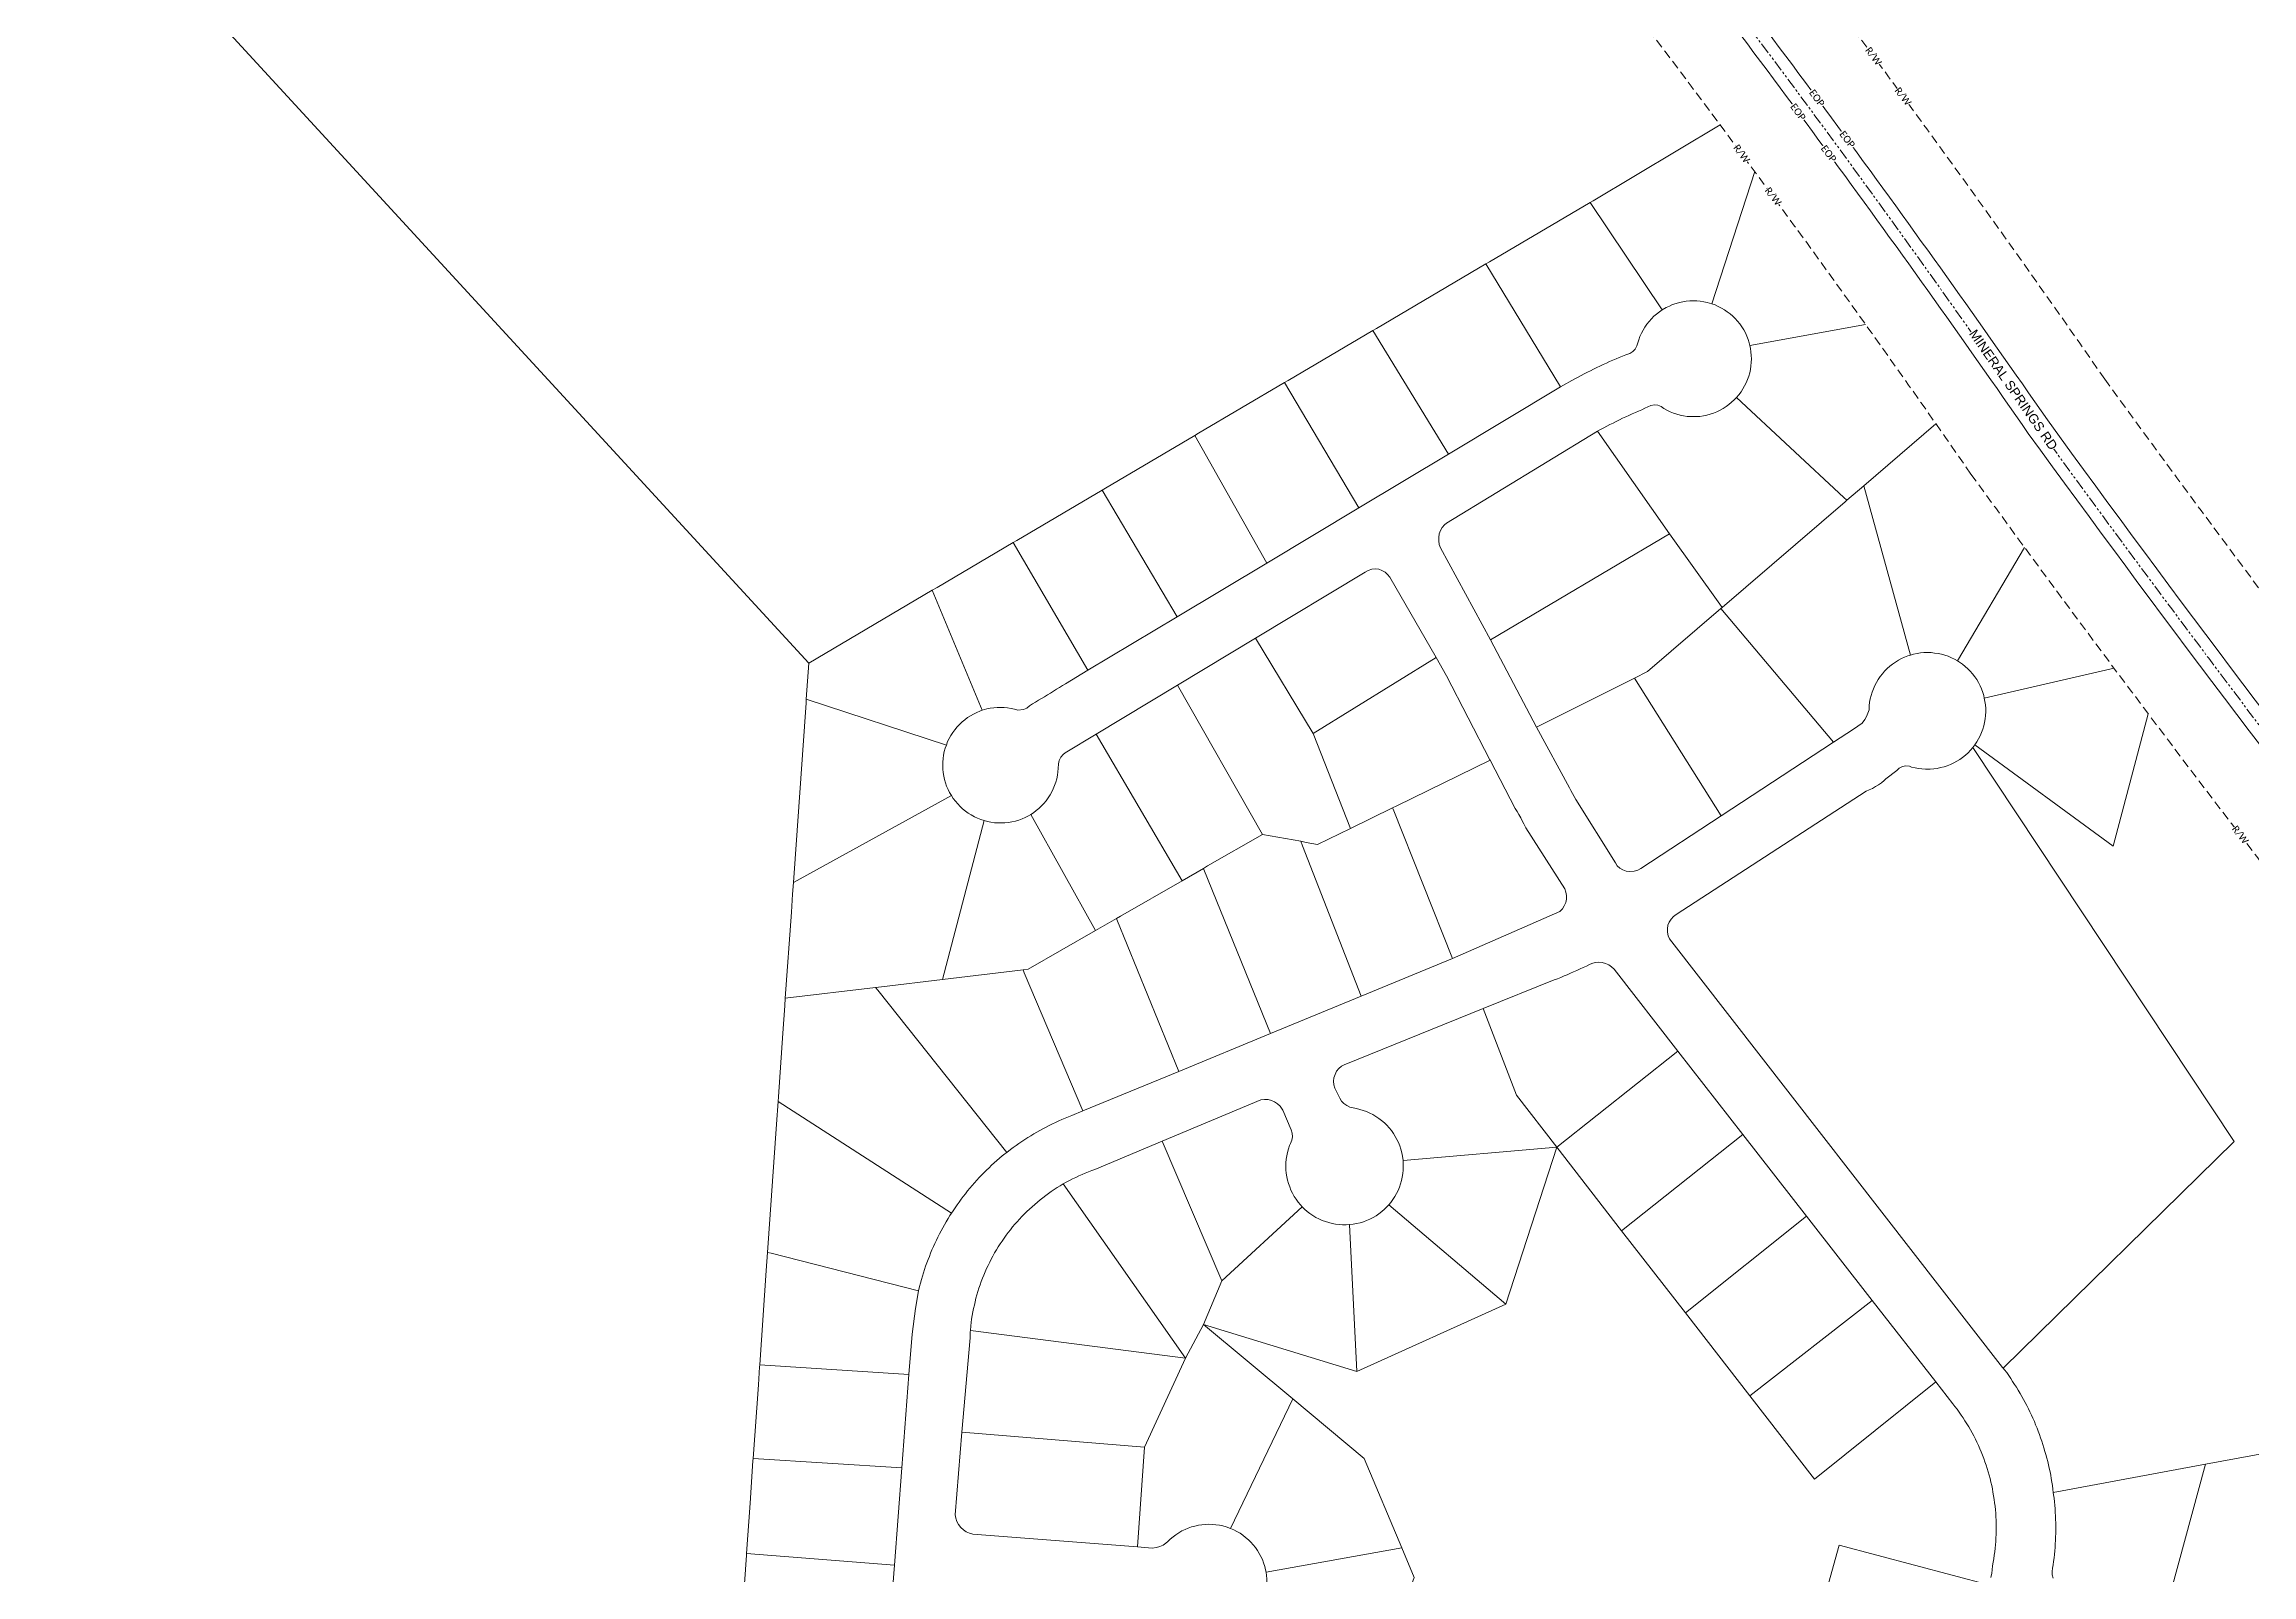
# Model space of a CAD drawing. Header units: inches. Extents: x 2378083 to 2398295, y 1463180 to 1483392.
# Drawn here: x 2386155 to 2388040, y 1471130 to 1472438 of the extents above; entities that cross this region are included whole.
import ezdxf

# ---------------------------------------------------------------- set-up
doc = ezdxf.new("R2010")
doc.units = ezdxf.units.IN
doc.header["$MEASUREMENT"] = 0
doc.linetypes.add('DASHED', pattern=[0.75, 0.5, -0.25])
doc.linetypes.add('PHANTOM2', pattern=[1.25, 0.625, -0.125, 0.125, -0.125, 0.125, -0.125])
for name, color, linetype in [('CENTER LINE', 6, 'PHANTOM2'), ('EOP', 6, 'Continuous'), ('LINE LABELS', 7, 'Continuous'), ('sc_greenville', 7, 'Continuous'), ('STREET NAMES', 250, 'Continuous')]:
    doc.layers.add(name, color=color, linetype=linetype)
doc.layers.add('ROW', color=3, linetype='DASHED', lineweight=35)
doc.styles.add('Legend', font='calibri.ttf')
doc.styles.get("Standard").update_dxf_attribs({"font": 'arial.ttf'})

msp = doc.modelspace()

# ---------------------------------------------------------------- linework, layer by layer
at = {"layer": 'EOP', "color": 6, "lineweight": 0}
for points in [[(2385897.1, 1474707, -0.067058), (2386225, 1474648.4, -0.145006), (2386415.1, 1474526.6, -0.064003), (2386507.1, 1474359.3), (2386593.7, 1474139), (2386715.3, 1473803.8), (2386797.8, 1473585.5), (2386835.4, 1473491.7, 0.038953), (2386907.7, 1473358.1, 0.031471), (2386991, 1473242.1), (2387185.9, 1472994), (2387496.3, 1472585.9, -0.013349), (2387849, 1472105.1, 0.009221), (2388188, 1471656.3, 0.012553), (2388378.8, 1471451.6, -0.013085), (2388557.3, 1471257.5, -0.289836), (2388559.7, 1471241.6, -0.288618), (2388418, 1471145.1), (2388352.1, 1471142.3)], [(2387512.2, 1472598, -0.013342), (2387865.3, 1472116.7, 0.009207), (2388203.3, 1471669.1, 0.012528), (2388393.1, 1471465.6, -0.030886), (2388799.1, 1470991.1, 0.019223), (2388888.3, 1470872.9, 0.068341), (2389014.5, 1470766, 0.06316), (2389134.1, 1470710, 0.083594), (2389305.8, 1470683.9, 0.426674), (2389325.4, 1470705.1, 0.00189), (2389324.1, 1470726.2), (2389310.5, 1470910.3), (2389306, 1471000.8, -0.070715), (2389309.9, 1471166.6, -0.019905), (2389326.9, 1471305.1), (2389354.5, 1471514.6, -0.12283), (2389438, 1471696.2, -0.040309), (2389546.7, 1471803.2, -0.016569), (2389776.9, 1472013.1, 0.00686), (2390047.3, 1472253.6, 0.017186), (2390331.1, 1472533, 0.404634)]]:
    msp.add_lwpolyline(points, format="xyb", dxfattribs=at)
at = {"layer": 'ROW', "color": 3, "linetype": 'DASHED', "lineweight": 0, "ltscale": 15}
for points in [[(2384702.9, 1475030.2), (2384818.7, 1474914, 0.092436), (2385087.5, 1474744.3, 0.030019), (2385291.5, 1474672.6, 0.09677), (2385604.1, 1474635.7), (2385742.2, 1474643.3), (2385896.5, 1474646.9, -0.066831), (2386207.5, 1474591, -0.143807), (2386368.1, 1474489.2, -0.063081), (2386451.3, 1474337.3), (2386537.6, 1474117.8), (2386659, 1473783), (2386741.7, 1473564.3), (2386780.1, 1473468.4, 0.039119), (2386857.1, 1473325.9, 0.031256), (2386944.2, 1473204.6), (2387138.4, 1472957.3), (2387448.7, 1472549.3, -0.01337), (2387800.1, 1472070.4, 0.009261), (2388141.9, 1471617.8, 0.012625), (2388335.8, 1471409.8, -0.012462), (2388504, 1471227.2, -0.209885), (2388416.4, 1471185.1), (2388350.4, 1471182.2)], [(2387559.8, 1472634.6, -0.013321), (2387914.3, 1472151.4, 0.009167), (2388249.4, 1471707.5, 0.012454), (2388436.1, 1471507.5, -0.030952), (2388847.8, 1471026.2, 0.019182), (2388933.8, 1470912, 0.067679), (2389046.7, 1470816.6, 0.063219), (2389152.7, 1470767, 0.060718), (2389262.5, 1470745.1), (2389250.6, 1470906.6), (2389246.2, 1470995.8, -0.068927), (2389250.3, 1471174, -0.019441), (2389267.5, 1471313.8), (2389295.2, 1471524, -0.124364), (2389391.9, 1471734.6, -0.040016), (2389506.4, 1471847.8, -0.01644), (2389737.8, 1472058.6, 0.006854), (2390006.7, 1472297.8, 0.016368), (2390274.7, 1472560.7)]]:
    msp.add_lwpolyline(points, format="xyb", dxfattribs=at)
at = {"layer": 'ROW', "color": 6, "lineweight": 50}
msp.add_circle((2388188.9, 1473286.1), 10106.2, dxfattribs=at)
at = {"layer": 'sc_greenville', "lineweight": 0}
for points in [[(2387586, 1472368.6), (2387477.6, 1472303.8), (2387475, 1472302.3), (2387389, 1472251.5), (2387386, 1472249.8), (2387292.5, 1472194.7), (2387289.6, 1472193), (2387217.1, 1472150.3), (2387214.1, 1472148.5), (2387140.7, 1472105.2), (2387137.5, 1472103.3), (2387061.3, 1472058.4), (2387058.3, 1472056.6), (2386985.6, 1472013.8), (2386982.5, 1472012), (2386917.5, 1471973.6), (2386913.4, 1471971.2), (2386807.9, 1471909), (2386133.8, 1472642.3)], [(2387615.5, 1472328.7), (2387578.8, 1472215.8), (2387574.9, 1472216.9), (2387572, 1472217.6), (2387569, 1472218), (2387566, 1472218.3), (2387563, 1472218.4), (2387560, 1472218.3), (2387557.1, 1472218), (2387554.1, 1472217.5), (2387551.2, 1472216.9), (2387548.3, 1472216.1), (2387545.4, 1472215.1), (2387542.7, 1472213.9), (2387540, 1472212.6), (2387536.5, 1472210.6), (2387475, 1472302.3), (2387477.6, 1472303.8), (2387586, 1472368.6)], [(2387710.2, 1472198.1), (2387611.3, 1472180.2), (2387610.7, 1472182.6), (2387609.8, 1472185.4), (2387608.7, 1472188.2), (2387607.5, 1472190.9), (2387606.1, 1472193.6), (2387604.5, 1472196.1), (2387602.8, 1472198.6), (2387600.9, 1472200.9), (2387598.9, 1472203.2), (2387596.7, 1472205.3), (2387594.5, 1472207.2), (2387592.1, 1472209), (2387589.6, 1472210.7), (2387587, 1472212.2), (2387584.3, 1472213.6), (2387581.6, 1472214.8), (2387578.8, 1472215.8), (2387615.5, 1472328.7)], [(2387770.2, 1472113.2), (2387708.7, 1472060.5), (2387694.2, 1472048), (2387691.7, 1472050.3), (2387600, 1472135.9), (2387602, 1472138.2), (2387603.8, 1472140.6), (2387605.4, 1472143.1), (2387606.9, 1472145.7), (2387608.2, 1472148.4), (2387609.4, 1472151.1), (2387610.4, 1472154), (2387611.2, 1472156.9), (2387611.8, 1472159.8), (2387612.3, 1472162.8), (2387612.6, 1472165.7), (2387612.7, 1472168.7), (2387612.6, 1472171.7), (2387612.3, 1472174.7), (2387611.9, 1472177.7), (2387611.3, 1472180.2), (2387710.2, 1472198.1)], [(2387845.9, 1472007.6), (2387788.6, 1471910.8), (2387786.1, 1471912.3), (2387783.4, 1471913.6), (2387780.6, 1471914.8), (2387777.8, 1471915.7), (2387774.9, 1471916.5), (2387772, 1471917.2), (2387769, 1471917.6), (2387766, 1471917.9), (2387763, 1471918), (2387760, 1471917.9), (2387757, 1471917.7), (2387754.1, 1471917.2), (2387751.1, 1471916.6), (2387748.5, 1471915.9), (2387708.7, 1472060.5), (2387770.2, 1472113.2)], [(2387922.3, 1471904.6), (2387811.5, 1471879.1), (2387811, 1471881.2), (2387810.1, 1471884), (2387809.1, 1471886.9), (2387807.9, 1471889.6), (2387806.5, 1471892.3), (2387805, 1471894.9), (2387803.3, 1471897.3), (2387801.5, 1471899.7), (2387799.5, 1471902), (2387797.4, 1471904.1), (2387795.2, 1471906.1), (2387792.8, 1471908), (2387790.4, 1471909.7), (2387788.6, 1471910.8), (2387845.9, 1472007.6)], [(2387951.3, 1471865.8), (2387921.5, 1471752.7), (2387803.4, 1471839.3), (2387805.1, 1471841.8), (2387806.6, 1471844.3), (2387808, 1471847), (2387809.2, 1471849.8), (2387810.2, 1471852.6), (2387811.1, 1471855.5), (2387811.7, 1471858.4), (2387812.2, 1471861.3), (2387812.6, 1471864.3), (2387812.7, 1471867.3), (2387812.7, 1471870.3), (2387812.4, 1471873.3), (2387812, 1471876.3), (2387811.5, 1471879.1), (2387922.3, 1471904.6)], [(2388067, 1471237.3), (2388000.4, 1471225), (2387870.4, 1471200.8), (2387870.1, 1471203.7), (2387869.7, 1471206.7), (2387869.2, 1471209.6), (2387868.7, 1471212.6), (2387868.2, 1471215.5), (2387867.6, 1471218.5), (2387867, 1471221.4), (2387866.3, 1471224.3), (2387865.6, 1471227.3), (2387864.9, 1471230.2), (2387864.1, 1471233.1), (2387863.3, 1471235.9), (2387862.4, 1471238.8), (2387861.5, 1471241.7), (2387860.6, 1471244.5), (2387859.6, 1471247.4), (2387858.6, 1471250.2), (2387857.5, 1471253), (2387856.5, 1471255.8), (2387855.3, 1471258.6), (2387854.2, 1471261.3), (2387853, 1471264.1), (2387851.7, 1471266.8), (2387850.4, 1471269.5), (2387849.1, 1471272.2), (2387847.8, 1471274.9), (2387846.4, 1471277.6), (2387845, 1471280.2), (2387843.5, 1471282.8), (2387842, 1471285.4), (2387840.5, 1471288), (2387838.9, 1471290.6), (2387837.3, 1471293.1), (2387835.7, 1471295.6), (2387834, 1471298.1), (2387832.3, 1471300.6), (2387830.6, 1471303.1), (2387828.8, 1471305.5), (2387827.5, 1471307), (2388024.7, 1471500.5), (2387801.7, 1471836.9), (2387803.4, 1471839.3), (2387921.5, 1471752.7), (2387951.3, 1471865.8)], [(2387324.9, 1471128.2), (2387314.3, 1471153.4), (2387282.1, 1471229.7), (2387221.1, 1471280.7), (2387145, 1471344.2), (2387275.8, 1471304), (2387403, 1471361.5), (2387446.7, 1471495.6), (2387501.9, 1471424.3), (2387501.9, 1471424.3), (2387556.4, 1471354.1), (2387611.2, 1471283.3), (2387666.4, 1471212), (2387770, 1471295.3), (2387784.6, 1471276.6), (2387786.4, 1471274.2), (2387788.2, 1471271.8), (2387790, 1471269.4), (2387791.7, 1471266.9), (2387793.4, 1471264.5), (2387795, 1471261.9), (2387796.6, 1471259.4), (2387798.2, 1471256.8), (2387799.6, 1471254.2), (2387801.1, 1471251.6), (2387802.5, 1471249), (2387803.9, 1471246.3), (2387805.2, 1471243.6), (2387806.4, 1471240.9), (2387807.7, 1471238.1), (2387808.8, 1471235.4), (2387809.9, 1471232.6), (2387811, 1471229.8), (2387812, 1471226.9), (2387813, 1471224.1), (2387813.9, 1471221.3), (2387814.8, 1471218.4), (2387815.6, 1471215.5), (2387816.4, 1471212.6), (2387817.1, 1471209.7), (2387817.8, 1471206.8), (2387818.4, 1471203.8), (2387818.9, 1471200.9), (2387819.4, 1471197.9), (2387819.9, 1471194.9), (2387820.3, 1471192), (2387820.7, 1471189), (2387821, 1471186), (2387821.2, 1471183), (2387821.4, 1471180), (2387821.5, 1471177), (2387821.6, 1471174), (2387821.7, 1471171), (2387821.6, 1471168), (2387821.6, 1471165), (2387821.4, 1471162), (2387821.3, 1471159), (2387821, 1471156.1), (2387820.8, 1471153.1), (2387820.4, 1471150.1), (2387820, 1471147.1), (2387819.6, 1471144.1), (2387819.1, 1471141.2), (2387818.6, 1471138.2), (2387818.2, 1471134.7), (2387817.8, 1471131.8), (2387817.1, 1471128.2)], [(2387870.3, 1471127.5), (2387869.5, 1471130.4), (2387869.4, 1471133.4), (2387869.8, 1471136), (2387870.3, 1471138.9), (2387870.7, 1471141.9), (2387871.1, 1471144.9), (2387871.4, 1471147.8), (2387871.7, 1471150.8), (2387871.9, 1471153.8), (2387872.1, 1471156.8), (2387872.3, 1471159.8), (2387872.4, 1471162.8), (2387872.5, 1471165.8), (2387872.5, 1471168.8), (2387872.5, 1471171.8), (2387872.5, 1471174.8), (2387872.4, 1471177.8), (2387872.3, 1471180.8), (2387872.1, 1471183.8), (2387871.9, 1471186.8), (2387871.7, 1471189.8), (2387871.4, 1471192.8), (2387871.1, 1471195.8), (2387870.7, 1471198.7), (2387870.4, 1471200.8), (2388000.4, 1471225), (2387965.2, 1471096)], [(2387816.2, 1471121.5), (2387687.5, 1471155.7), (2387666.4, 1471080.2)]]:
    msp.add_lwpolyline(points, dxfattribs=at)
for points in [[(2387536.5, 1472210.6), (2387534.1, 1472208.9), (2387531.7, 1472207), (2387529.4, 1472205.1), (2387527.3, 1472202.9), (2387525.3, 1472200.7), (2387523.4, 1472198.4), (2387521.7, 1472195.9), (2387520.2, 1472193.3), (2387518.8, 1472190.7), (2387517.5, 1472188), (2387516.5, 1472185.1), (2387515.7, 1472182.6), (2387514.8, 1472179.8), (2387513.3, 1472177.2), (2387511.3, 1472175), (2387508.8, 1472173.3), (2387505.4, 1472172.2), (2387502.7, 1472171.1), (2387499.9, 1472169.9), (2387497.1, 1472168.8), (2387494.4, 1472167.6), (2387491.6, 1472166.4), (2387488.9, 1472165.2), (2387486.1, 1472163.9), (2387483.4, 1472162.6), (2387480.7, 1472161.4), (2387478, 1472160.1), (2387475.3, 1472158.7), (2387472.6, 1472157.4), (2387470, 1472156), (2387467.3, 1472154.6), (2387464.7, 1472153.2), (2387462, 1472151.8), (2387459.4, 1472150.3), (2387456.8, 1472148.9), (2387454.9, 1472147.8), (2387449.8, 1472144.8), (2387386, 1472249.8), (2387389, 1472251.5), (2387475, 1472302.3), (2387536.5, 1472210.6)], [(2387449.8, 1472144.8), (2387354.1, 1472087.4), (2387289.6, 1472193), (2387292.5, 1472194.7), (2387386, 1472249.8), (2387449.8, 1472144.8)], [(2387354.1, 1472087.4), (2387277.5, 1472041.5), (2387214.1, 1472148.5), (2387217.1, 1472150.3), (2387289.6, 1472193), (2387354.1, 1472087.4)], [(2387277.5, 1472041.5), (2387199, 1471994.4), (2387137.5, 1472103.3), (2387140.7, 1472105.2), (2387214.1, 1472148.5), (2387277.5, 1472041.5)], [(2387694.2, 1472048), (2387692.6, 1472046.6), (2387587.7, 1471956.6), (2387585.7, 1471959.3), (2387542.6, 1472019.4), (2387481.3, 1472107.1), (2387483.9, 1472108.5), (2387486.6, 1472109.9), (2387489.2, 1472111.3), (2387491.9, 1472112.7), (2387494.6, 1472114), (2387497.3, 1472115.3), (2387500, 1472116.7), (2387502.7, 1472118), (2387505.4, 1472119.2), (2387508.1, 1472120.5), (2387510.8, 1472121.8), (2387513.6, 1472123), (2387516.3, 1472124.2), (2387519, 1472125.4), (2387521.8, 1472126.6), (2387524.3, 1472127.7), (2387526.9, 1472129), (2387529.9, 1472129.5), (2387532.8, 1472129.2), (2387535.6, 1472128), (2387538, 1472126.3), (2387540.6, 1472124.9), (2387543.3, 1472123.6), (2387546.1, 1472122.5), (2387549, 1472121.5), (2387551.8, 1472120.7), (2387554.8, 1472120.1), (2387557.8, 1472119.7), (2387560.7, 1472119.5), (2387565.7, 1472119.5), (2387568.7, 1472119.7), (2387571.7, 1472120.2), (2387574.6, 1472120.8), (2387577.5, 1472121.5), (2387580.4, 1472122.5), (2387583.2, 1472123.6), (2387585.9, 1472124.9), (2387588.5, 1472126.4), (2387591, 1472128), (2387593.4, 1472129.8), (2387595.8, 1472131.7), (2387598, 1472133.7), (2387600, 1472135.9), (2387691.7, 1472050.3), (2387694.2, 1472048)], [(2387199, 1471994.4), (2387122.5, 1471948.6), (2387058.3, 1472056.6), (2387061.3, 1472058.4), (2387137.5, 1472103.3), (2387199, 1471994.4)], [(2387542.6, 1472019.4), (2387389.9, 1471928.8), (2387347.2, 1472007.5), (2387346.2, 1472010.4), (2387345.7, 1472013.3), (2387345.7, 1472016.3), (2387346.2, 1472019.3), (2387347.2, 1472022.1), (2387348.7, 1472024.7), (2387350.6, 1472027), (2387352.4, 1472028.5), (2387481.3, 1472107.1), (2387542.6, 1472019.4)], [(2387122.5, 1471948.6), (2387046.2, 1471902.9), (2386982.5, 1472012), (2386985.6, 1472013.8), (2387058.3, 1472056.6), (2387122.5, 1471948.6)], [(2387748.5, 1471915.9), (2387746.3, 1471915.2), (2387743.5, 1471914.1), (2387740.8, 1471912.9), (2387738.2, 1471911.5), (2387735.6, 1471909.9), (2387733.1, 1471908.2), (2387730.8, 1471906.3), (2387728.6, 1471904.3), (2387726.4, 1471902.2), (2387724.5, 1471899.9), (2387722.6, 1471897.6), (2387720.9, 1471895.1), (2387719.4, 1471892.5), (2387718, 1471889.9), (2387716.8, 1471887.1), (2387715.7, 1471884.3), (2387714.8, 1471881.4), (2387714.1, 1471878.5), (2387713.6, 1471875.6), (2387713.2, 1471872.6), (2387713.1, 1471869), (2387712.2, 1471866.1), (2387710.9, 1471863.4), (2387709.4, 1471860.8), (2387707.2, 1471857.8), (2387699.7, 1471852.7), (2387682.7, 1471841.5), (2387586.6, 1471955.6), (2387587.7, 1471956.6), (2387692.6, 1472046.6), (2387694.2, 1472048), (2387708.7, 1472060.5), (2387748.5, 1471915.9)], [(2387046.2, 1471902.9), (2387027.1, 1471891.4), (2387024.6, 1471889.8), (2387022, 1471888.2), (2387019.5, 1471886.6), (2387017, 1471885), (2387014.4, 1471883.4), (2387011.8, 1471881.8), (2387009.3, 1471880.3), (2387006.7, 1471878.7), (2387004.1, 1471877.2), (2387001.6, 1471875.6), (2386999, 1471874.1), (2386996.3, 1471872.6), (2386994, 1471870.6), (2386991.3, 1471869.3), (2386986.4, 1471868.9), (2386983.6, 1471869.7), (2386980.7, 1471870.3), (2386977.7, 1471870.8), (2386974.8, 1471871.1), (2386971.8, 1471871.2), (2386968.8, 1471871.1), (2386965.8, 1471870.8), (2386962.8, 1471870.4), (2386959.9, 1471869.8), (2386956.1, 1471868.7), (2386913.4, 1471971.2), (2386917.5, 1471973.6), (2386982.5, 1472012), (2387046.2, 1471902.9)], [(2387587.7, 1471956.6), (2387586.6, 1471955.6), (2387523.9, 1471901.8), (2387512.8, 1471896.2), (2387429.1, 1471854.3), (2387389.9, 1471928.8), (2387542.6, 1472019.4), (2387585.7, 1471959.3), (2387587.7, 1471956.6)], [(2387343.5, 1471913.7), (2387238.6, 1471849), (2387189.3, 1471930.2), (2387283, 1471986.7), (2387285.6, 1471988.2), (2387288.5, 1471989.1), (2387291.5, 1471989.4), (2387294.5, 1471989.1), (2387297.3, 1471988.2), (2387299.9, 1471986.7), (2387302.1, 1471984.7), (2387303.9, 1471982.3), (2387343.5, 1471913.7)], [(2386926.5, 1471841.9), (2386925.4, 1471839), (2386805.8, 1471878.2), (2386807.9, 1471909), (2386913.4, 1471971.2), (2386956.1, 1471868.7), (2386954.1, 1471868), (2386951.4, 1471866.8), (2386948.7, 1471865.5), (2386946.1, 1471864), (2386943.5, 1471862.4), (2386941.1, 1471860.6), (2386938.8, 1471858.7), (2386936.7, 1471856.6), (2386934.6, 1471854.5), (2386932.7, 1471852.1), (2386930.9, 1471849.7), (2386929.3, 1471847.2), (2386927.8, 1471844.6), (2386926.5, 1471841.9)], [(2387682.7, 1471841.5), (2387586.9, 1471778.7), (2387512.8, 1471896.2), (2387523.9, 1471901.8), (2387586.6, 1471955.6), (2387682.7, 1471841.5)], [(2387238.6, 1471849), (2387270.3, 1471767.8), (2387242.2, 1471754.2), (2387232.5, 1471755.9), (2387227.9, 1471756.8), (2387195.2, 1471762.7), (2387122.6, 1471890.1), (2387189.3, 1471930.2), (2387238.6, 1471849)], [(2387389.7, 1471826.1), (2387310.1, 1471787.2), (2387306.4, 1471785.4), (2387270.3, 1471767.8), (2387238.6, 1471849), (2387343.5, 1471913.7), (2387352.5, 1471898), (2387389.5, 1471826.4), (2387389.7, 1471826.1)], [(2387586.9, 1471778.7), (2387518.2, 1471733.5), (2387515.6, 1471732.1), (2387512.7, 1471731.2), (2387508.7, 1471730.9), (2387505.8, 1471731.4), (2387503, 1471732.4), (2387500.4, 1471734), (2387498.2, 1471736), (2387496.5, 1471738.4), (2387462.9, 1471792.5), (2387461.4, 1471795.1), (2387459.9, 1471797.7), (2387458.5, 1471800.3), (2387457.3, 1471802.4), (2387429.1, 1471854.3), (2387512.8, 1471896.2), (2387586.9, 1471778.7)], [(2386929.7, 1471795.9), (2386794.8, 1471721.7), (2386805.6, 1471875.1), (2386805.8, 1471878.2), (2386925.4, 1471839), (2386924.4, 1471836.3), (2386923.6, 1471833.4), (2386923, 1471830.4), (2386922.6, 1471827.5), (2386922.3, 1471824.5), (2386922.3, 1471821.5), (2386922.4, 1471818.5), (2386922.7, 1471815.5), (2386923.2, 1471812.5), (2386923.8, 1471809.6), (2386924.6, 1471806.7), (2386925.6, 1471803.9), (2386926.8, 1471801.1), (2386928.2, 1471798.5), (2386929.7, 1471795.9)], [(2387195.2, 1471762.7), (2387148.4, 1471735.8), (2387144.9, 1471733.7), (2387126.6, 1471723.2), (2387053.4, 1471848.4), (2387122.6, 1471890.1), (2387195.2, 1471762.7)], [(2387126.6, 1471723.2), (2387074.2, 1471693), (2387070.6, 1471691), (2387052.8, 1471680.7), (2386997.6, 1471779.8), (2386999.7, 1471781.2), (2387002.1, 1471783), (2387004.4, 1471784.9), (2387006.6, 1471787), (2387008.6, 1471789.1), (2387010.5, 1471791.5), (2387012.3, 1471793.9), (2387013.9, 1471796.4), (2387015.4, 1471799), (2387016.7, 1471801.7), (2387017.8, 1471804.5), (2387018.8, 1471807.3), (2387019.6, 1471810.2), (2387020.2, 1471813.2), (2387020.7, 1471816.1), (2387020.9, 1471819.1), (2387021.1, 1471823), (2387021.7, 1471825.9), (2387023.1, 1471828.6), (2387025, 1471830.9), (2387026.8, 1471832.3), (2387053.4, 1471848.4), (2387126.6, 1471723.2)], [(2387357.6, 1471656.8), (2387306.9, 1471784.2), (2387306.4, 1471785.4), (2387310.1, 1471787.2), (2387389.7, 1471826.1), (2387411, 1471784.7), (2387412.7, 1471782.2), (2387414.2, 1471779.6), (2387415.7, 1471777), (2387417.1, 1471774.4), (2387418.4, 1471771.7), (2387420, 1471768.3), (2387453.4, 1471716.2), (2387454.3, 1471713.4), (2387454.8, 1471710.4), (2387454.7, 1471707.4), (2387454.1, 1471704.5), (2387452.9, 1471701.7), (2387451.3, 1471699.2), (2387449.2, 1471697), (2387357.6, 1471656.8)], [(2387542.6, 1471673.5), (2387541.5, 1471676.2), (2387540.9, 1471679.2), (2387540.9, 1471682.2), (2387541.4, 1471685.1), (2387542.5, 1471687.9), (2387544.1, 1471690.4), (2387546.2, 1471692.6), (2387548.4, 1471694.3), (2387710.5, 1471799.6), (2387713.3, 1471800.8), (2387716, 1471802), (2387718.6, 1471803.5), (2387721.2, 1471805), (2387723.6, 1471806.8), (2387725.9, 1471808.7), (2387727.5, 1471810.1), (2387736.7, 1471817.4), (2387738.9, 1471819.4), (2387741.6, 1471820.7), (2387744.5, 1471821.2), (2387747.5, 1471820.9), (2387749.4, 1471820.2), (2387752.4, 1471819.5), (2387755.3, 1471818.9), (2387758.3, 1471818.6), (2387761.3, 1471818.4), (2387765.3, 1471818.4), (2387768.3, 1471818.7), (2387771.2, 1471819.1), (2387774.2, 1471819.7), (2387777.1, 1471820.4), (2387779.9, 1471821.4), (2387782.7, 1471822.5), (2387785.4, 1471823.8), (2387788.1, 1471825.2), (2387790.6, 1471826.8), (2387793, 1471828.5), (2387795.4, 1471830.4), (2387797.6, 1471832.4), (2387799.7, 1471834.6), (2387801.7, 1471836.9), (2388024.7, 1471500.5), (2387827.5, 1471307), (2387827.1, 1471307.4), (2387542.6, 1471673.5)], [(2386865, 1471632), (2386787.9, 1471622.8), (2386793.1, 1471696.2), (2386794.1, 1471711.8), (2386794.8, 1471721.7), (2386929.7, 1471795.9), (2386931.3, 1471793.4), (2386933.1, 1471791), (2386935.1, 1471788.7), (2386937.1, 1471786.5), (2386939.3, 1471784.5), (2386941.7, 1471782.6), (2386944.1, 1471780.8), (2386946.7, 1471779.3), (2386949.3, 1471777.8), (2386952, 1471776.5), (2386954.8, 1471775.4), (2386957.6, 1471774.5), (2386922.1, 1471638.8), (2386870.1, 1471632.6), (2386865, 1471632)], [(2387357.6, 1471656.8), (2387279.4, 1471624.5), (2387229.4, 1471752.9), (2387227.9, 1471756.8), (2387232.5, 1471755.9), (2387242.2, 1471754.2), (2387270.3, 1471767.8), (2387306.4, 1471785.4), (2387306.9, 1471784.2), (2387357.6, 1471656.8)], [(2387052.8, 1471680.7), (2386995.1, 1471647.5), (2386990.9, 1471647), (2386922.1, 1471638.8), (2386957.6, 1471774.5), (2386960.5, 1471773.7), (2386963.5, 1471773.1), (2386966.5, 1471772.7), (2386969.4, 1471772.5), (2386972.4, 1471772.5), (2386975.4, 1471772.6), (2386978.4, 1471772.9), (2386981.4, 1471773.4), (2386984.3, 1471774.1), (2386987.2, 1471775), (2386990, 1471776), (2386992.7, 1471777.2), (2386995.4, 1471778.6), (2386997.6, 1471779.8), (2387052.8, 1471680.7)], [(2387227.9, 1471756.8), (2387229.4, 1471752.9), (2387279.4, 1471624.5), (2387202.1, 1471592.6), (2387145.3, 1471732.8), (2387144.9, 1471733.7), (2387148.4, 1471735.8), (2387195.2, 1471762.7), (2387227.9, 1471756.8)], [(2387202.1, 1471592.6), (2387123.8, 1471560.3), (2387071, 1471690), (2387070.6, 1471691), (2387074.2, 1471693), (2387126.6, 1471723.2), (2387144.9, 1471733.7), (2387145.3, 1471732.8), (2387202.1, 1471592.6)], [(2387123.8, 1471560.3), (2387042, 1471526.6), (2386991.9, 1471644.5), (2386990.9, 1471647), (2386995.1, 1471647.5), (2387052.8, 1471680.7), (2387070.6, 1471691), (2387071, 1471690), (2387123.8, 1471560.3)], [(2387549.9, 1471577.6), (2387446.7, 1471495.6), (2387412.2, 1471540.1), (2387383.8, 1471614), (2387444.3, 1471638.4), (2387447.1, 1471639.5), (2387449.9, 1471640.6), (2387452.7, 1471641.8), (2387455.4, 1471642.9), (2387458.2, 1471644.1), (2387460.9, 1471645.3), (2387463.7, 1471646.5), (2387466.4, 1471647.8), (2387469.1, 1471649.1), (2387471.8, 1471650.3), (2387474.5, 1471651.7), (2387476.4, 1471652.5), (2387479.3, 1471653.3), (2387482.3, 1471653.5), (2387485.2, 1471653.3), (2387488.1, 1471652.5), (2387490.9, 1471651.3), (2387493.3, 1471649.6), (2387495.5, 1471647.5), (2387549.9, 1471577.6)], [(2387042, 1471526.6), (2387032.4, 1471522.6), (2387029.6, 1471521.5), (2387026.9, 1471520.4), (2387024.1, 1471519.2), (2387021.4, 1471518), (2387018.6, 1471516.8), (2387015.9, 1471515.5), (2387013.2, 1471514.2), (2387010.6, 1471512.8), (2387007.9, 1471511.4), (2387005.3, 1471510), (2387002.7, 1471508.5), (2387000.1, 1471507), (2386997.5, 1471505.4), (2386994.9, 1471503.9), (2386992.4, 1471502.2), (2386989.9, 1471500.6), (2386987.4, 1471498.9), (2386985, 1471497.2), (2386982.5, 1471495.4), (2386980.1, 1471493.6), (2386977, 1471491.2), (2386866.9, 1471629.6), (2386865, 1471632), (2386870.1, 1471632.6), (2386922.1, 1471638.8), (2386990.9, 1471647), (2386991.9, 1471644.5), (2387042, 1471526.6)], [(2386931.1, 1471441.4), (2386929.7, 1471439.2), (2386781.8, 1471534.5), (2386782, 1471538.6), (2386785.9, 1471593.1), (2386787.5, 1471616.4), (2386787.9, 1471622.8), (2386865, 1471632), (2386866.9, 1471629.6), (2386977, 1471491.2), (2386975.4, 1471489.9), (2386973.1, 1471488.1), (2386970.8, 1471486.1), (2386968.5, 1471484.2), (2386966.3, 1471482.2), (2386964, 1471480.2), (2386961.9, 1471478.1), (2386959.7, 1471476), (2386957.6, 1471473.9), (2386955.5, 1471471.8), (2386953.4, 1471469.6), (2386951.4, 1471467.4), (2386949.4, 1471465.1), (2386947.4, 1471462.9), (2386945.5, 1471460.6), (2386943.5, 1471458.3), (2386941.7, 1471455.9), (2386939.8, 1471453.6), (2386938, 1471451.2), (2386936.2, 1471448.8), (2386934.5, 1471446.3), (2386932.8, 1471443.9), (2386931.1, 1471441.4)], [(2387446.7, 1471495.6), (2387315.3, 1471484.3), (2387314.8, 1471488), (2387314.2, 1471490.9), (2387313.4, 1471493.8), (2387312.5, 1471496.7), (2387311.4, 1471499.5), (2387310.1, 1471502.2), (2387308.6, 1471504.8), (2387307.1, 1471507.4), (2387305.3, 1471509.8), (2387303.4, 1471512.1), (2387301.4, 1471514.4), (2387299.3, 1471516.5), (2387297, 1471518.4), (2387294.6, 1471520.2), (2387292.1, 1471521.9), (2387289.5, 1471523.4), (2387286.9, 1471524.8), (2387284.1, 1471526), (2387281.3, 1471527), (2387278.4, 1471527.9), (2387275.5, 1471528.6), (2387272.8, 1471529.1), (2387269.9, 1471529.8), (2387267.2, 1471531.1), (2387264.7, 1471532.8), (2387262.7, 1471535), (2387261.2, 1471537.4), (2387257.1, 1471546.1), (2387256.2, 1471549), (2387256, 1471552), (2387256.3, 1471554.9), (2387257.2, 1471557.8), (2387258.6, 1471560.4), (2387260.5, 1471562.8), (2387262.8, 1471564.7), (2387265.1, 1471565.9), (2387383.8, 1471614), (2387412.2, 1471540.1), (2387446.7, 1471495.6)], [(2387605.4, 1471506.4), (2387501.9, 1471424.3), (2387446.7, 1471495.6), (2387549.9, 1471577.6), (2387605.4, 1471506.4)], [(2386902.6, 1471376.7), (2386901.7, 1471373), (2386775.9, 1471405), (2386772.8, 1471405.8), (2386780.4, 1471515.2), (2386781.8, 1471534.5), (2386929.7, 1471439.2), (2386928.4, 1471437.2), (2386926.8, 1471434.6), (2386925.3, 1471432), (2386923.8, 1471429.4), (2386922.3, 1471426.8), (2386920.9, 1471424.2), (2386919.5, 1471421.5), (2386918.2, 1471418.8), (2386916.9, 1471416.1), (2386915.6, 1471413.4), (2386914.3, 1471410.7), (2386913.1, 1471407.9), (2386912, 1471405.2), (2386910.9, 1471402.4), (2386909.8, 1471399.6), (2386908.7, 1471396.8), (2386907.7, 1471394), (2386906.8, 1471391.1), (2386905.9, 1471388.3), (2386905, 1471385.4), (2386904.1, 1471382.5), (2386903.3, 1471379.6), (2386902.6, 1471376.7)], [(2387229.1, 1471444.8), (2387160.6, 1471381.4), (2387109.7, 1471500.9), (2387194, 1471536.1), (2387197, 1471536.4), (2387200, 1471536.3), (2387202.9, 1471535.5), (2387205.6, 1471534.3), (2387208.1, 1471532.7), (2387210.3, 1471530.6), (2387212.6, 1471527.3), (2387219.8, 1471510.4), (2387220.6, 1471507.5), (2387220.8, 1471504.5), (2387220.3, 1471501.5), (2387219.2, 1471498.8), (2387218.4, 1471497), (2387217.4, 1471494.1), (2387216.6, 1471491.2), (2387216, 1471488.3), (2387215.5, 1471485.3), (2387215.3, 1471482.3), (2387215.2, 1471479.3), (2387215.3, 1471476.3), (2387215.6, 1471473.4), (2387216, 1471470.4), (2387216.7, 1471467.5), (2387217.5, 1471464.6), (2387218.5, 1471461.7), (2387219.6, 1471459), (2387220.9, 1471456.3), (2387222.4, 1471453.6), (2387224, 1471451.1), (2387225.8, 1471448.7), (2387227.7, 1471446.4), (2387229.1, 1471444.8)], [(2387160.6, 1471381.4), (2387145, 1471344.2), (2387129.5, 1471315.4), (2387025.2, 1471464.2), (2387027.8, 1471465.7), (2387030.4, 1471467.1), (2387033.1, 1471468.5), (2387035.8, 1471469.8), (2387038.5, 1471471.1), (2387041.2, 1471472.3), (2387044, 1471473.5), (2387046.8, 1471474.6), (2387049.6, 1471475.7), (2387052.2, 1471476.7), (2387109.7, 1471500.9), (2387160.6, 1471381.4)], [(2387659.8, 1471436.6), (2387556.4, 1471354.1), (2387501.9, 1471424.3), (2387605.4, 1471506.4), (2387659.8, 1471436.6)], [(2387403, 1471361.5), (2387303.1, 1471446.5), (2387304.8, 1471448.5), (2387306.6, 1471450.9), (2387308.2, 1471453.4), (2387309.7, 1471456), (2387311, 1471458.7), (2387312.2, 1471461.5), (2387313.2, 1471464.3), (2387314, 1471467.2), (2387314.6, 1471470.1), (2387315.1, 1471473.1), (2387315.4, 1471476.1), (2387315.5, 1471479.1), (2387315.5, 1471482), (2387315.3, 1471484.3), (2387446.7, 1471495.6), (2387403, 1471361.5)], [(2387129.5, 1471315.4), (2386945.9, 1471339), (2386946.3, 1471343), (2386946.6, 1471346), (2386947, 1471348.9), (2386947.5, 1471351.9), (2386948, 1471354.9), (2386948.6, 1471357.8), (2386949.3, 1471360.7), (2386949.9, 1471363.7), (2386950.7, 1471366.6), (2386951.5, 1471369.4), (2386952.3, 1471372.3), (2386953.2, 1471375.2), (2386954.2, 1471378), (2386955.2, 1471380.9), (2386956.3, 1471383.7), (2386957.4, 1471386.4), (2386958.6, 1471389.2), (2386959.8, 1471391.9), (2386961, 1471394.7), (2386962.4, 1471397.4), (2386963.7, 1471400), (2386965.2, 1471402.7), (2386966.6, 1471405.3), (2386968.1, 1471407.9), (2386969.7, 1471410.4), (2386971.3, 1471413), (2386973, 1471415.5), (2386974.7, 1471417.9), (2386976.4, 1471420.4), (2386978.2, 1471422.8), (2386980.1, 1471425.1), (2386982, 1471427.5), (2386983.9, 1471429.8), (2386985.9, 1471432), (2386987.9, 1471434.2), (2386989.9, 1471436.4), (2386992, 1471438.6), (2386994.2, 1471440.7), (2386996.3, 1471442.8), (2386998.6, 1471444.8), (2387000.8, 1471446.8), (2387003.1, 1471448.7), (2387005.4, 1471450.6), (2387007.8, 1471452.5), (2387010.2, 1471454.3), (2387012.6, 1471456), (2387015, 1471457.8), (2387017.5, 1471459.4), (2387020.1, 1471461.1), (2387022.6, 1471462.6), (2387025.2, 1471464.2), (2387129.5, 1471315.4)], [(2387269.7, 1471429.5), (2387275.8, 1471304), (2387145, 1471344.2), (2387160.6, 1471381.4), (2387229.1, 1471444.8), (2387231.2, 1471442.8), (2387233.4, 1471440.8), (2387235.8, 1471439), (2387238.3, 1471437.3), (2387240.8, 1471435.7), (2387243.5, 1471434.3), (2387246.2, 1471433.1), (2387249, 1471432.1), (2387251.9, 1471431.2), (2387254.8, 1471430.4), (2387257.7, 1471429.9), (2387260.7, 1471429.5), (2387263.7, 1471429.4), (2387266.7, 1471429.3), (2387269.7, 1471429.5)], [(2387403, 1471361.5), (2387275.8, 1471304), (2387269.7, 1471429.5), (2387272.7, 1471429.9), (2387275.6, 1471430.4), (2387278.6, 1471431.1), (2387281.4, 1471432), (2387284.2, 1471433), (2387287, 1471434.2), (2387289.7, 1471435.6), (2387292.2, 1471437.1), (2387294.7, 1471438.8), (2387297.1, 1471440.6), (2387299.4, 1471442.6), (2387301.5, 1471444.7), (2387303.1, 1471446.5), (2387403, 1471361.5)], [(2387715.9, 1471364.6), (2387611.2, 1471283.3), (2387556.4, 1471354.1), (2387659.8, 1471436.6), (2387715.9, 1471364.6)], [(2386896.2, 1471335.9), (2386893.5, 1471301.4), (2386766.1, 1471309.9), (2386771.7, 1471390.3), (2386772.8, 1471405.8), (2386775.9, 1471405), (2386901.7, 1471373), (2386899, 1471357.9), (2386896.2, 1471335.9)], [(2387770, 1471295.3), (2387666.4, 1471212), (2387611.2, 1471283.3), (2387715.9, 1471364.6), (2387770, 1471295.3)], [(2387129.5, 1471315.4), (2387094.5, 1471239.6), (2386938.7, 1471252.2), (2386945.6, 1471332.9), (2386945.8, 1471338), (2386945.9, 1471339), (2387129.5, 1471315.4)], [(2387221.1, 1471280.7), (2387168.1, 1471170), (2387164.3, 1471171.4), (2387161.4, 1471172.2), (2387158.5, 1471172.8), (2387155.5, 1471173.2), (2387152.5, 1471173.5), (2387149.5, 1471173.6), (2387146.5, 1471173.5), (2387143.5, 1471173.2), (2387140.6, 1471172.8), (2387137.6, 1471172.1), (2387134.8, 1471171.3), (2387131.9, 1471170.3), (2387129.2, 1471169.2), (2387126.5, 1471167.9), (2387123.9, 1471166.4), (2387121.3, 1471164.7), (2387118.9, 1471163), (2387116.6, 1471161), (2387114.5, 1471159), (2387112.9, 1471157.5), (2387110.4, 1471155.8), (2387107.7, 1471154.6), (2387104.8, 1471153.7), (2387101.1, 1471153.3), (2387088.7, 1471154.3), (2387094.5, 1471239.6), (2387129.5, 1471315.4), (2387145, 1471344.2), (2387221.1, 1471280.7)], [(2386893.5, 1471301.4), (2386887.4, 1471221.8), (2386760.5, 1471229.7), (2386764.9, 1471292.8), (2386765.9, 1471308.1), (2386766.1, 1471309.9), (2386893.5, 1471301.4)], [(2387314.3, 1471153.4), (2387198.3, 1471132.6), (2387197.9, 1471134.8), (2387197.2, 1471137.7), (2387196.2, 1471140.6), (2387195.2, 1471143.4), (2387193.9, 1471146.1), (2387192.5, 1471148.7), (2387190.9, 1471151.3), (2387189.2, 1471153.7), (2387187.3, 1471156.1), (2387185.3, 1471158.3), (2387183.2, 1471160.4), (2387180.9, 1471162.4), (2387178.5, 1471164.2), (2387176.1, 1471165.9), (2387173.5, 1471167.4), (2387170.8, 1471168.8), (2387168.1, 1471170), (2387221.1, 1471280.7), (2387282.1, 1471229.7), (2387314.3, 1471153.4)], [(2387094.5, 1471239.6), (2387088.7, 1471154.3), (2386948, 1471165.3), (2386945.1, 1471166.1), (2386942.4, 1471167.3), (2386939.9, 1471169), (2386937.7, 1471171), (2386935.9, 1471173.4), (2386934.4, 1471176), (2386933.4, 1471178.8), (2386932.8, 1471181.7), (2386938.7, 1471252.2), (2387094.5, 1471239.6)], [(2388095.2, 1471228.3), (2388051.8, 1471071.9), (2387965.2, 1471096), (2388000.4, 1471225), (2388067, 1471237.3), (2388095.2, 1471228.3)], [(2386887.4, 1471221.8), (2386881.1, 1471138.7), (2386754.8, 1471148.7), (2386757.8, 1471191.5), (2386760.3, 1471227.9), (2386760.5, 1471229.7), (2386887.4, 1471221.8)], [(2386881.1, 1471138.7), (2386875, 1471059.5), (2386749.3, 1471069.9), (2386750.7, 1471089.9), (2386754.7, 1471147.1), (2386754.8, 1471148.7), (2386881.1, 1471138.7)], [(2387324.9, 1471128.2), (2387286.7, 1471021.7), (2387259.9, 1471002.2), (2387184.3, 1471088.9), (2387186.4, 1471091), (2387188.3, 1471093.3), (2387190.1, 1471095.7), (2387191.8, 1471098.2), (2387193.3, 1471100.8), (2387194.6, 1471103.5), (2387195.7, 1471106.3), (2387196.7, 1471109.1), (2387197.6, 1471112), (2387198.2, 1471114.9), (2387198.7, 1471117.9), (2387199, 1471120.9), (2387199.1, 1471123.9), (2387199, 1471126.9), (2387198.7, 1471129.9), (2387198.3, 1471132.6), (2387314.3, 1471153.4), (2387324.9, 1471128.2)], [(2387816.2, 1471121.5), (2387815.6, 1471119.5), (2387814.6, 1471116.7), (2387794.1, 1471043.6), (2387666.4, 1471080.2), (2387687.5, 1471155.7), (2387816.2, 1471121.5)]]:
    msp.add_lwpolyline(points, close=True, dxfattribs=at)

# ---------------------------------------------------------------- next in the draw order: texts
at = {"layer": 'LINE LABELS', "char_height": 6, "width": 15.519, "attachment_point": 5, "style": 'Legend', "bg_fill": 3, "box_fill_scale": 1.1, "bg_fill_color": 256, "bg_fill_transparency": 0}
for s, insert, rotation in [('\\pxqc;R/W', (2387716.8, 1472427.1), 306.4622), ('EOP', (2387652.5, 1472379.6), 306.4622), ('\\pxqc;R/W', (2387742, 1472392.8), 307.5684), ('\\pxqc;R/W', (2387604.2, 1472343.9), 306.4622), ('EOP', (2387678.7, 1472344), 307.5684), ('\\pxqc;R/W', (2387631.1, 1472307.4), 307.5684), ('\\pxqc;R/W', (2388029.9, 1471762.3), 307.5684)]:
    msp.add_mtext(s, dxfattribs=dict(at, insert=insert, rotation=rotation))

# ---------------------------------------------------------------- next in the draw order: texts
for insert, rotation in [((2387668.6, 1472391.5), 306.4622), ((2387694.5, 1472356.2), 307.5684)]:
    msp.add_mtext('EOP', dxfattribs=dict(at, insert=insert, rotation=rotation))

# ---------------------------------------------------------------- next in the draw order: linework, layer by layer
at = {"layer": 'CENTER LINE', "color": 7, "linetype": 'PHANTOM2', "lineweight": 0, "ltscale": 15}
msp.add_lwpolyline([(2385897.2, 1474716.7, -0.067094), (2386227.9, 1474657.7, -0.14517), (2386422.8, 1474532.7, -0.064136), (2386516.2, 1474362.8), (2386602.8, 1474142.5), (2386724.4, 1473807.2), (2386807, 1473588.8), (2386844.4, 1473495.5, 0.038924), (2386915.9, 1473363.4, 0.031508), (2386998.6, 1473248.2), (2387193.6, 1472999.9), (2387504, 1472591.8, -0.013346), (2387857, 1472110.7, 0.009214), (2388195.5, 1471662.5, 0.012541), (2388385.8, 1471458.4, -0.014608), (2388584.8, 1471240.6), (2388604.7, 1471217.7, -0.014754), (2388791, 1470985.2, 0.019229), (2388880.7, 1470866.4, 0.068441), (2389009.2, 1470757.5, 0.063152), (2389131, 1470700.5, 0.098296), (2389337, 1470675.3)], format="xyb", dxfattribs=at)

# ---------------------------------------------------------------- next in the draw order: texts
at = {"layer": 'STREET NAMES', "color": 7, "insert": (2387798, 1472190.2), "char_height": 8, "attachment_point": 7, "rotation": 304.9021, "bg_fill": 3, "box_fill_scale": 1, "bg_fill_color": 256, "bg_fill_transparency": 0}
msp.add_mtext('MINERAL SPRINGS RD', dxfattribs=at)

doc.saveas('drawing.dxf')
